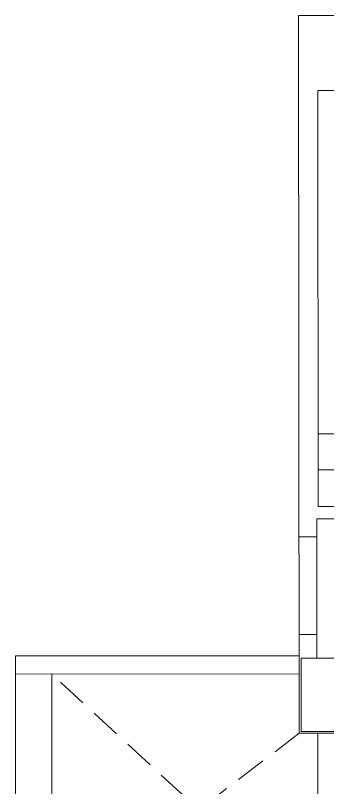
# Model space of a CAD drawing. Header units: millimetres. Extents: x 539 to 842, y -453 to -96.
# Drawn here: x 792.75 to 795.3, y -266.04 to -259.71 of the extents above; entities that cross this region are included whole.
import ezdxf

# ---------------------------------------------------------------- set-up
doc = ezdxf.new("R2010")
doc.units = ezdxf.units.MM
doc.header["$LTSCALE"] = 0.1
doc.linetypes.add('HIDDEN', pattern=[0.375, 0.25, -0.125])
doc.layers.get('0').update_dxf_attribs({"lineweight": 5})

# ---------------------------------------------------------------- blocks, each defined once
blk = doc.blocks.new('T1-2 A 4P-2020')
at = {"color": 8, "lineweight": 5}
for p, q in [((4090.5337, 1314.8459), (4091.2753, 1314.8466)), ((4090.5396, 1308.9634), (4090.5337, 1314.8459)), ((4090.8493, 1314.2312), (4090.6903, 1314.2311)), ((4090.6903, 1314.2311), (4090.6938, 1310.8216)), ((4092.6827, 1311.4188), (4090.6932, 1311.4168)), ((4092.683, 1311.1212), (4090.6913, 1311.1212)), ((4090.6938, 1310.8216), (4092.6833, 1310.8235)), ((4092.6819, 1310.722), (4090.6819, 1310.72)), ((4090.6819, 1310.72), (4090.683, 1309.5785)), ((4090.682, 1310.573), (4090.538, 1310.5728)), ((4090.682, 1309.773), (4090.538, 1309.7728)), ((4090.554, 1309.5784), (4090.854, 1309.5787)), ((4090.683, 1309.5785), (4090.554, 1309.5784)), ((4090.554, 1309.5784), (4090.5546, 1308.9784)), ((4090.5546, 1308.9784), (4090.554, 1309.5784)), ((4091.425, 1308.9643), (4090.5396, 1308.9634)), ((4090.8546, 1308.9787), (4090.5546, 1308.9784)), ((4090.5546, 1308.9784), (4090.8546, 1308.9787))]:
    blk.add_line(p, q, dxfattribs=at)
at = {"color": 8}
for p, q in [((4088.5132, 1302.2477), (4088.5121, 1309.4481)), ((4090.6919, 1308.9641), (4090.6934, 1307.4311))]:
    blk.add_line(p, q, dxfattribs=at)
at = {"color": 8, "linetype": 'HIDDEN', "lineweight": 5, "ltscale": 10}
for p, q in [((4090.6934, 1307.4311), (4088.5121, 1309.4481)), ((4090.5396, 1308.9634), (4088.5188, 1307.4292))]:
    blk.add_line(p, q, dxfattribs=at)
at = {"color": 8}
for points in [[(4090.539, 1309.5978), (4088.2132, 1309.5978), (4088.2132, 1309.4478), (4090.5391, 1309.4501)], [(4088.2132, 1309.4478), (4088.2132, 1301.9653), (4099.4376, 1301.9653)]]:
    blk.add_lwpolyline(points, dxfattribs=at)

msp = doc.modelspace()

# ---------------------------------------------------------------- block references
at = {"color": 2}
msp.add_blockref('T1-2 A 4P-2020', (-3295.4671, -1574.5573), dxfattribs=at)

doc.saveas('drawing.dxf')
